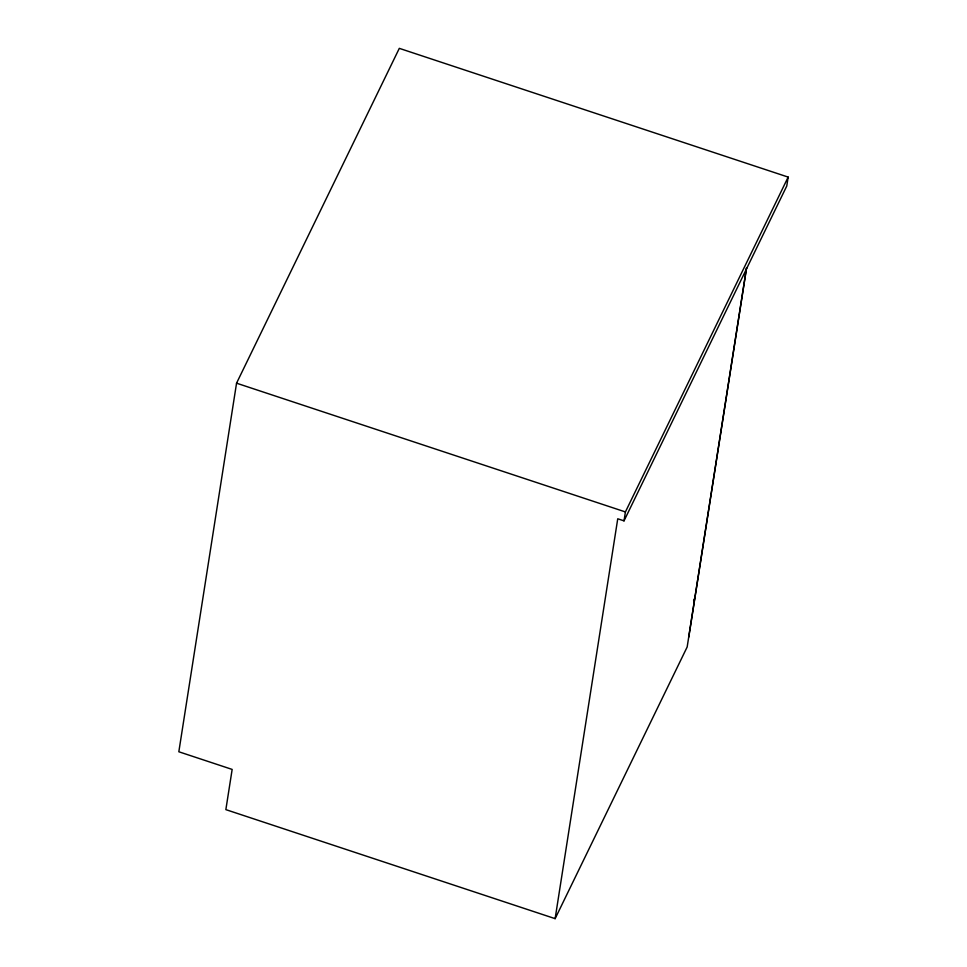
<?xml version="1.0" encoding="UTF-8"?>
<svg xmlns="http://www.w3.org/2000/svg" width="967" height="967" viewBox="0 0 967 967"><rect width="100%" height="100%" fill="white"/><g stroke="black" fill="none" stroke-linecap="round" stroke-linejoin="round"><path stroke-width="1.45" d="M555.131 918.65L617.744 518.783L624.017 520.862L786.763 186.027L788.165 177.094L399.311 48.35L236.552 383.186L178.835 751.77L232.153 769.418L225.855 809.633L555.131 918.65L687.162 646.996L746.512 268.016M624.017 520.862L625.407 511.93L788.165 177.094M688.746 637.144L694.765 598.73M746.584 267.762L694.898 597.836L693.581 600.543M236.552 383.186L625.407 511.93"/></g></svg>
